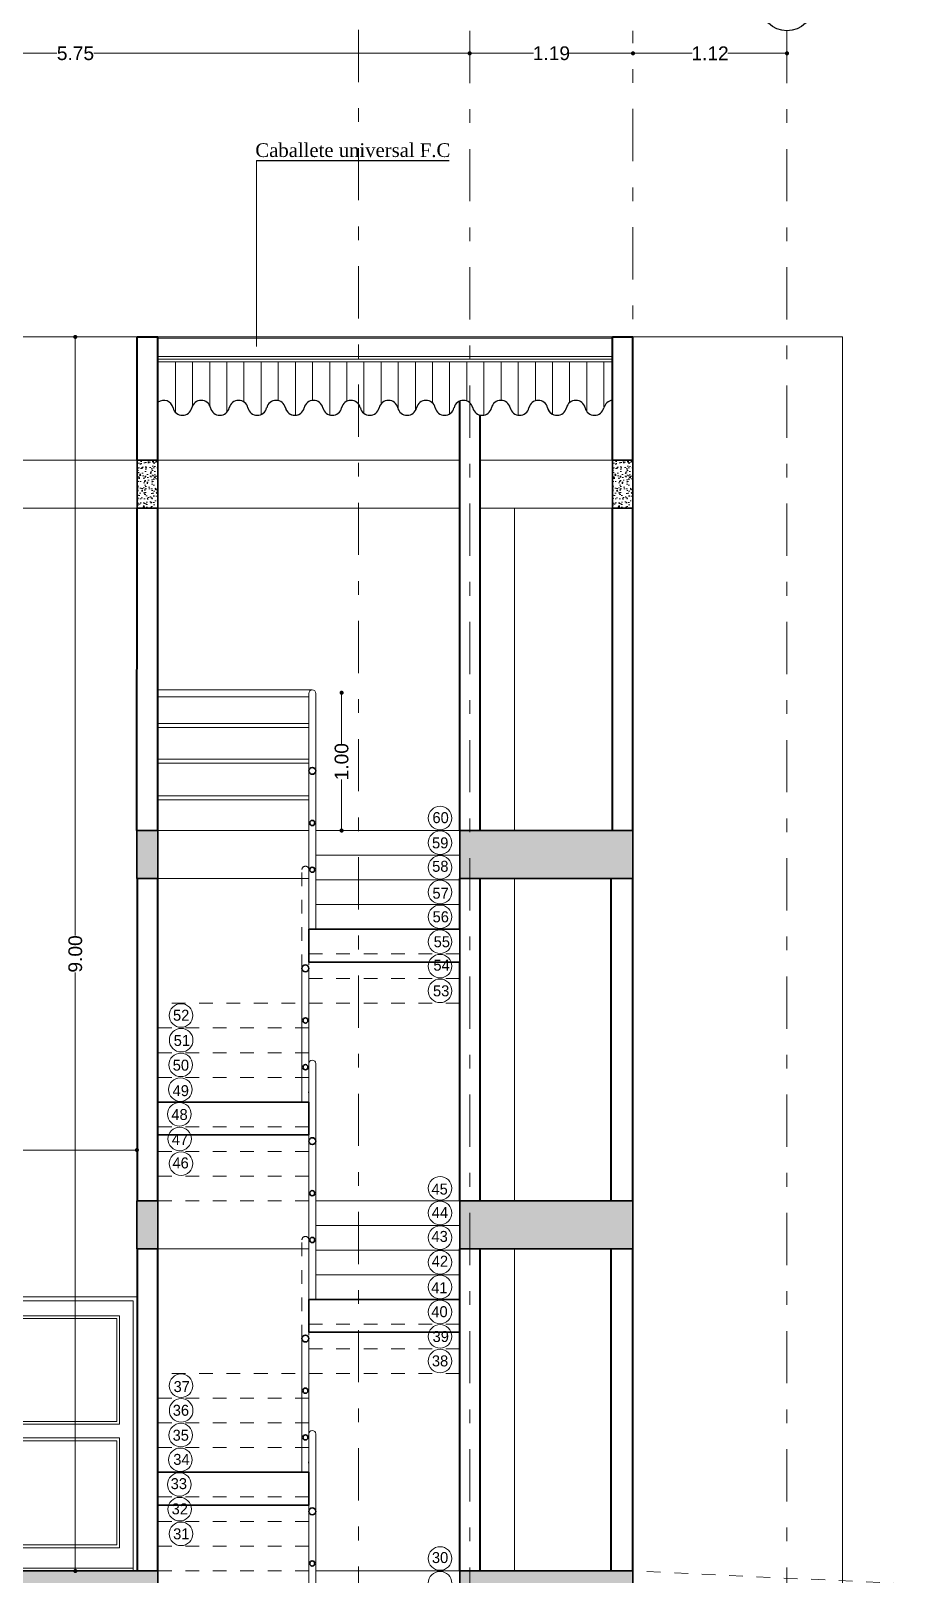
# Model space of a CAD drawing. Header units: inches. Extents: x 2908 to 3459, y -3172 to -55.
# Drawn here: x 3285.95 to 3292.44, y -247.7 to -236.44 of the extents above; entities that cross this region are included whole.
import ezdxf

# ---------------------------------------------------------------- set-up
doc = ezdxf.new("R2010")
doc.units = ezdxf.units.IN
doc.header["$MEASUREMENT"] = 0
doc.linetypes.add('ACAD_ISO03W100', pattern=[30, 12, -18])
doc.linetypes.add('DASHDOT', pattern=[25.4, 12.7, -6.35, 0, -6.35])
for name, color, linetype, lineweight in [('A_TEXT_NOT', 6, 'Continuous', 5), ('Capa2', 1, 'Continuous', 25), ('COLUMNAS', 1, 'Continuous', 35), ('COTA', 1, 'Continuous', 9), ('E-EJES', 1, 'DASHDOT', 5), ('LINEAS DE PROYECCIÒN', 74, 'ACAD_ISO03W100', 18), ('muros 2', 5, 'Continuous', 40), ('muros bajitos', 4, 'Continuous', 15), ('PISO', 33, 'Continuous', 18), ('puertas aptos', 33, 'Continuous', 9), ('teja cortada', 252, 'Continuous', 30)]:
    doc.layers.add(name, color=color, linetype=linetype, lineweight=lineweight)
doc.layers.add('BORDER', color=1, linetype='Continuous')
doc.layers.add('TEXTO', color=4, linetype='Continuous')
doc.styles.add('Arial new', font='arial.ttf')
doc.styles.add('CONSTRUCTORA', font='times.ttf', dxfattribs={"height": 0.3})
doc.dimstyles.new('GUS', dxfattribs={"dimtxt": 0.1, "dimasz": 0.03, "dimexe": 0.05, "dimexo": 0.05, "dimgap": 0.005, "dimtad": 0, "dimzin": 1, "dimdsep": 46, "dimtxsty": 'Arial new', "dimblk": 'DOT', "dimcen": 0.01, "dimse1": 1, "dimse2": 1, "dimclrd": 1, "dimclre": 252, "dimclrt": 1, "dimaunit": 1, "dimadec": 0, "dimazin": 2, "dimtfac": 1, "dimtmove": 0, "dimatfit": 2, "dimldrblk": 'ARCHTICK', "dimfxl": 1, "dimlwd": -1, "dimlwe": -1, "dimarcsym": 1})

# ---------------------------------------------------------------- blocks, each defined once
blk = doc.blocks.new('_Dot')
at = {"color": 0, "linetype": 'ByBlock', "lineweight": -2}
blk.add_line((-0.5, 0), (-1, 0), dxfattribs=at)
at = {"color": 0, "linetype": 'ByBlock', "const_width": 0.5}
blk.add_lwpolyline([(-0.25, 0, 1), (0.25, 0, 1)], format="xyb", close=True, dxfattribs=at)
blk = doc.blocks.new('*D4697')
at = {"layer": 'COTA', "color": 1, "linetype": 'Continuous', "transparency": 16777216}
for p, q in [((3280.151, -242.651), (3280.151, -243.66)), ((3280.151, -244.941), (3280.151, -243.932))]:
    blk.add_line(p, q, dxfattribs=at)
at = {"layer": 'Defpoints', "color": 0, "transparency": 16777216}
for p in [(3280.151, -242.621), (3286.723, -242.621), (3279.604, -244.971)]:
    blk.add_point(p, dxfattribs=at)
at = {"layer": 'COTA', "color": 1, "transparency": 16777216, "xscale": 0.03, "yscale": 0.03, "zscale": 0.03}
for p, rotation in [((3280.151, -242.621), 90), ((3280.151, -244.971), 270)]:
    blk.add_blockref('_Dot', p, dxfattribs=dict(at, rotation=rotation))
at = {"layer": 'COTA', "color": 1, "transparency": 16777216, "insert": (3280.151, -243.796), "char_height": 0.1, "attachment_point": 5, "rotation": 90, "style": 'Arial new'}
blk.add_mtext('2.35', dxfattribs=at)
blk = doc.blocks.new('_ArchTick')
at = {"color": 0, "linetype": 'ByBlock', "const_width": 0.15}
blk.add_lwpolyline([(-0.5, -0.5), (0.5, 0.5)], dxfattribs=at)
blk = doc.blocks.new('puerta acceso')
at = {"layer": 'puertas aptos'}
for p, q in [((2162.129, 1648.362), (2161.129, 1648.362)), ((2161.129, 1648.362), (2161.129, 1646.362)), ((2161.159, 1648.332), (2161.159, 1646.362)), ((2161.159, 1648.332), (2162.099, 1648.332)), ((2162.099, 1648.332), (2162.099, 1646.362)), ((2162.129, 1648.362), (2162.129, 1646.362)), ((2161.254, 1648.224), (2161.254, 1647.432)), ((2161.254, 1648.224), (2161.999, 1648.224)), ((2161.274, 1648.204), (2161.274, 1647.452)), ((2161.274, 1648.204), (2161.979, 1648.204)), ((2161.979, 1648.204), (2161.979, 1647.452)), ((2161.999, 1648.224), (2161.999, 1647.432)), ((2161.254, 1647.432), (2161.999, 1647.432)), ((2161.274, 1647.452), (2161.979, 1647.452)), ((2161.254, 1647.332), (2161.999, 1647.332)), ((2161.254, 1647.332), (2161.254, 1646.532)), ((2161.274, 1647.312), (2161.979, 1647.312)), ((2161.274, 1647.312), (2161.274, 1646.552)), ((2161.979, 1647.312), (2161.979, 1646.552)), ((2161.999, 1647.332), (2161.999, 1646.532)), ((2161.254, 1646.532), (2161.999, 1646.532)), ((2161.274, 1646.552), (2161.979, 1646.552)), ((2161.159, 1646.382), (2162.099, 1646.382))]:
    blk.add_line(p, q, dxfattribs=at)
for radius in [0.035, 0.025, 0.005]:
    blk.add_circle((2161.213, 1647.382), radius, dxfattribs=at)
blk = doc.blocks.new('*D4702')
at = {"layer": 'COTA', "color": 1, "linetype": 'Continuous', "transparency": 16777216}
for p, q in [((3286.27, -238.701), (3286.27, -243.037)), ((3286.27, -247.641), (3286.27, -243.306))]:
    blk.add_line(p, q, dxfattribs=at)
at = {"layer": 'Defpoints', "color": 0, "transparency": 16777216}
for p in [(3286.27, -238.671), (3286.722, -238.671, 0), (3286.723, -247.671)]:
    blk.add_point(p, dxfattribs=at)
at = {"layer": 'COTA', "color": 1, "transparency": 16777216, "xscale": 0.03, "yscale": 0.03, "zscale": 0.03}
for p, rotation in [((3286.27, -238.671), 90), ((3286.27, -247.671), 270)]:
    blk.add_blockref('_Dot', p, dxfattribs=dict(at, rotation=rotation))
at = {"layer": 'COTA', "color": 1, "transparency": 16777216, "insert": (3286.27, -243.171), "char_height": 0.1, "attachment_point": 5, "rotation": 90, "style": 'Arial new'}
blk.add_mtext('9.00', dxfattribs=at)
blk = doc.blocks.new('*D4703')
at = {"layer": 'COTA', "color": 1, "linetype": 'Continuous', "transparency": 16777216}
for p, q in [((3280.151, -239.951), (3280.151, -240.96)), ((3280.151, -242.241), (3280.151, -241.232))]:
    blk.add_line(p, q, dxfattribs=at)
at = {"layer": 'Defpoints', "color": 0, "transparency": 16777216}
for p in [(3280.151, -239.921), (3286.723, -239.921), (3279.604, -242.271)]:
    blk.add_point(p, dxfattribs=at)
at = {"layer": 'COTA', "color": 1, "transparency": 16777216, "xscale": 0.03, "yscale": 0.03, "zscale": 0.03}
for p, rotation in [((3280.151, -239.921), 90), ((3280.151, -242.271), 270)]:
    blk.add_blockref('_Dot', p, dxfattribs=dict(at, rotation=rotation))
at = {"layer": 'COTA', "color": 1, "transparency": 16777216, "insert": (3280.151, -241.096), "char_height": 0.1, "attachment_point": 5, "rotation": 90, "style": 'Arial new'}
blk.add_mtext('2.35', dxfattribs=at)
blk = doc.blocks.new('*D4746')
at = {"layer": 'COTA', "color": 1, "linetype": 'Continuous', "transparency": 16777216}
for p, q in [((3283.752, -244.601), (3285.086, -244.601)), ((3286.689, -244.601), (3285.356, -244.601))]:
    blk.add_line(p, q, dxfattribs=at)
at = {"layer": 'Defpoints', "color": 0, "transparency": 16777216}
for p in [(3286.719, -244.601), (3283.722, -244.971, 0), (3286.719, -244.971)]:
    blk.add_point(p, dxfattribs=at)
at = {"layer": 'COTA', "color": 1, "transparency": 16777216, "xscale": 0.03, "yscale": 0.03, "zscale": 0.03, "rotation": 180}
blk.add_blockref('_Dot', (3283.722, -244.601), dxfattribs=at)
at = {"layer": 'COTA', "color": 1, "transparency": 16777216, "xscale": 0.03, "yscale": 0.03, "zscale": 0.03}
blk.add_blockref('_Dot', (3286.719, -244.601), dxfattribs=at)
at = {"layer": 'COTA', "color": 1, "transparency": 16777216, "insert": (3285.221, -244.601), "char_height": 0.1, "attachment_point": 5, "style": 'Arial new'}
blk.add_mtext('3.00', dxfattribs=at)
blk = doc.blocks.new('*D4756')
at = {"layer": 'COTA', "color": 1, "linetype": 'Continuous', "transparency": 16777216}
for p, q in [((3288.212, -241.296), (3288.212, -241.639)), ((3288.212, -242.241), (3288.212, -241.899))]:
    blk.add_line(p, q, dxfattribs=at)
at = {"layer": 'Defpoints', "color": 0, "transparency": 16777216}
for p in [(3287.998, -241.266), (3288.212, -241.266), (3288.023, -242.271)]:
    blk.add_point(p, dxfattribs=at)
at = {"layer": 'COTA', "color": 1, "transparency": 16777216, "xscale": 0.03, "yscale": 0.03, "zscale": 0.03}
for p, rotation in [((3288.212, -241.266), 90), ((3288.212, -242.271), 270)]:
    blk.add_blockref('_Dot', p, dxfattribs=dict(at, rotation=rotation))
at = {"layer": 'COTA', "color": 1, "transparency": 16777216, "insert": (3288.212, -241.769), "char_height": 0.1, "attachment_point": 5, "rotation": 90, "style": 'Arial new'}
blk.add_mtext('1.00', dxfattribs=at)
blk = doc.blocks.new('*D4866')
at = {"layer": 'COTA', "color": 1, "linetype": 'Continuous', "transparency": 16777216}
for p, q in [((3290.367, -236.603), (3290.769, -236.603)), ((3291.43, -236.603), (3291.028, -236.603))]:
    blk.add_line(p, q, dxfattribs=at)
at = {"layer": 'Defpoints', "color": 0, "transparency": 16777216}
for p in [(3290.337, -236.439, -7.182), (3291.46, -236.439, -7.182), (3290.337, -236.603)]:
    blk.add_point(p, dxfattribs=at)
at = {"layer": 'COTA', "color": 1, "transparency": 16777216, "xscale": 0.03, "yscale": 0.03, "zscale": 0.03, "rotation": 180}
blk.add_blockref('_Dot', (3290.337, -236.603), dxfattribs=at)
at = {"layer": 'COTA', "color": 1, "transparency": 16777216, "xscale": 0.03, "yscale": 0.03, "zscale": 0.03}
blk.add_blockref('_Dot', (3291.46, -236.603), dxfattribs=at)
at = {"layer": 'COTA', "color": 1, "transparency": 16777216, "insert": (3290.899, -236.603), "char_height": 0.1, "attachment_point": 5, "style": 'Arial new'}
blk.add_mtext('1.12', dxfattribs=at)
blk = doc.blocks.new('*D4867')
at = {"layer": 'COTA', "color": 1, "linetype": 'Continuous', "transparency": 16777216}
for p, q in [((3289.176, -236.603), (3289.612, -236.603)), ((3290.307, -236.603), (3289.872, -236.603))]:
    blk.add_line(p, q, dxfattribs=at)
at = {"layer": 'Defpoints', "color": 0, "transparency": 16777216}
for p in [(3289.146, -236.439, -7.182), (3290.337, -236.439, -7.182), (3289.146, -236.603)]:
    blk.add_point(p, dxfattribs=at)
at = {"layer": 'COTA', "color": 1, "transparency": 16777216, "xscale": 0.03, "yscale": 0.03, "zscale": 0.03, "rotation": 180}
blk.add_blockref('_Dot', (3289.146, -236.603), dxfattribs=at)
at = {"layer": 'COTA', "color": 1, "transparency": 16777216, "xscale": 0.03, "yscale": 0.03, "zscale": 0.03}
blk.add_blockref('_Dot', (3290.337, -236.603), dxfattribs=at)
at = {"layer": 'COTA', "color": 1, "transparency": 16777216, "insert": (3289.742, -236.603), "char_height": 0.1, "attachment_point": 5, "style": 'Arial new'}
blk.add_mtext('1.19', dxfattribs=at)
blk = doc.blocks.new('*D4868')
at = {"layer": 'COTA', "color": 1, "linetype": 'Continuous', "transparency": 16777216}
for p, q in [((3283.426, -236.603), (3286.136, -236.603)), ((3289.116, -236.603), (3286.406, -236.603))]:
    blk.add_line(p, q, dxfattribs=at)
at = {"layer": 'Defpoints', "color": 0, "transparency": 16777216}
for p in [(3283.396, -236.439, -7.182), (3289.146, -236.439, -7.182), (3283.396, -236.603)]:
    blk.add_point(p, dxfattribs=at)
at = {"layer": 'COTA', "color": 1, "transparency": 16777216, "xscale": 0.03, "yscale": 0.03, "zscale": 0.03, "rotation": 180}
blk.add_blockref('_Dot', (3283.396, -236.603), dxfattribs=at)
at = {"layer": 'COTA', "color": 1, "transparency": 16777216, "xscale": 0.03, "yscale": 0.03, "zscale": 0.03}
blk.add_blockref('_Dot', (3289.146, -236.603), dxfattribs=at)
at = {"layer": 'COTA', "color": 1, "transparency": 16777216, "insert": (3286.271, -236.603), "char_height": 0.1, "attachment_point": 5, "style": 'Arial new'}
blk.add_mtext('5.75', dxfattribs=at)

msp = doc.modelspace()

# ---------------------------------------------------------------- hatches: boundary and pattern name
at = {"layer": 'COTA', "lineweight": 9}
h = msp.add_hatch(dxfattribs=at)
h.set_pattern_fill('AR-CONC', color=256, scale=0.01, style=0)
h.set_pattern_definition([(50, (7.268665, -4e-05), (0.0717260183, -0.0062752135), [0.0075, -0.0825]), (355, (7.268665, -4e-05), (-0.0138751334, 0.0752192134), [0.006, -0.066]), (100.4514, (7.27464, -0.00056), (0.0578509382, 0.0689439542), [0.006374019, -0.0701142112]), (46.1842, (7.268665, 0.01996), (0.1067241049, -0.0165519014), [0.01125, -0.12375]), (96.6356, (7.27756, 0.01858), (0.0934662706, 0.097411787), [0.0095610288, -0.1051713]), (351.1842, (7.26866, 0.01996), (0.0934661945, 0.09741186), [0.009, -0.099]), (21, (7.278665, 0.01496), (0.0596907052, -0.0402618891), [0.0075, -0.0825]), (326, (7.278665, 0.01496), (0.0243315332, 0.0725150045), [0.006, -0.066]), (71.4514, (7.28364, 0.011606), (0.0840222629, 0.0322530497), [0.006374019, -0.0701142112]), (37.5, (7.268665, -4e-05), (0.00121598553, 0.03328938538), [0, -0.0652, 0, -0.067, 0, -0.06625]), (7.5, (7.268665, -4e-05), (0.02630695374, 0.0394411712), [0, -0.0382, 0, -0.0637, 0, -0.02525]), (327.5, (7.246365, -4e-05), (0.05338224362, -0.00225548717), [0, -0.025, 0, -0.078, 0, -0.1035]), (317.5, (7.236365, -4e-05), (0.05831861693, 0.0100104982), [0, -0.0325, 0, -0.0518, 0, -0.0735])])
h.paths.add_polyline_path([(3286.873, -239.571), (3286.722, -239.571), (3286.722, -239.921), (3286.873, -239.921)])
h = msp.add_hatch(dxfattribs=at)
h.set_pattern_fill('AR-CONC', color=256, scale=0.01, style=0)
h.set_pattern_definition([(50, (10.73343, -2e-11), (0.0717260183, -0.0062752135), [0.0075, -0.0825]), (355, (10.73343, -2e-11), (-0.0138751334, 0.0752192134), [0.006, -0.066]), (100.4514, (10.739405, -0.00052), (0.0578509382, 0.0689439542), [0.006374019, -0.0701142112]), (46.1842, (10.73343, 0.02), (0.1067241049, -0.0165519014), [0.01125, -0.12375]), (96.6356, (10.74232, 0.01862), (0.0934662706, 0.097411787), [0.0095610288, -0.1051713]), (351.1842, (10.73343, 0.02), (0.0934661945, 0.09741186), [0.009, -0.099]), (21, (10.74343, 0.015), (0.0596907052, -0.0402618891), [0.0075, -0.0825]), (326, (10.74343, 0.015), (0.0243315332, 0.0725150045), [0.006, -0.066]), (71.4514, (10.7484, 0.011645), (0.0840222629, 0.0322530497), [0.006374019, -0.0701142112]), (37.5, (10.733428, -2e-11), (0.00121598553, 0.03328938538), [0, -0.0652, 0, -0.067, 0, -0.06625]), (7.5, (10.733428, -2e-11), (0.02630695374, 0.0394411712), [0, -0.0382, 0, -0.0637, 0, -0.02525]), (327.5, (10.711128, -2e-11), (0.05338224362, -0.00225548717), [0, -0.025, 0, -0.078, 0, -0.1035]), (317.5, (10.70113, -2e-11), (0.05831861693, 0.0100104982), [0, -0.0325, 0, -0.0518, 0, -0.0735])])
h.paths.add_polyline_path([(3290.337, -239.571), (3290.187, -239.571), (3290.187, -239.921), (3290.337, -239.921)])
h = msp.add_hatch(dxfattribs=at)
h.set_pattern_fill('AR-CONC', color=256, scale=0.01, style=0)
h.set_pattern_definition([(50, (0, 0), (0.0717260183, -0.0062752135), [0.0075, -0.0825]), (355, (0, 0), (-0.0138751334, 0.0752192134), [0.006, -0.066]), (100.4514, (0.00598, -0.00052), (0.0578509382, 0.0689439542), [0.006374019, -0.0701142112]), (46.1842, (0, 0.02), (0.1067241049, -0.0165519014), [0.01125, -0.12375]), (96.6356, (0.00889, 0.01862), (0.0934662706, 0.097411787), [0.0095610288, -0.1051713]), (351.1842, (0, 0.02), (0.0934661945, 0.09741186), [0.009, -0.099]), (21, (0.01, 0.015), (0.0596907052, -0.0402618891), [0.0075, -0.0825]), (326, (0.01, 0.015), (0.0243315332, 0.0725150045), [0.006, -0.066]), (71.4514, (0.014974, 0.011645), (0.0840222629, 0.0322530497), [0.006374019, -0.0701142112]), (37.5, (0, 0), (0.00121598553, 0.03328938538), [0, -0.0652, 0, -0.067, 0, -0.06625]), (7.5, (0, 0), (0.02630695374, 0.0394411712), [0, -0.0382, 0, -0.0637, 0, -0.02525]), (327.5, (-0.0223, 0), (0.05338224362, -0.00225548717), [0, -0.025, 0, -0.078, 0, -0.1035]), (317.5, (-0.0323, 0), (0.05831861693, 0.01001049823), [0, -0.0325, 0, -0.0518, 0, -0.0735])])
h.paths.add_polyline_path([(3283.722, -242.271), (3279.454, -242.271), (3279.454, -242.621), (3283.722, -242.621)])
h.paths.add_polyline_path([(3286.873, -242.271), (3286.719, -242.271), (3286.719, -242.621), (3286.873, -242.621)])
h.paths.add_polyline_path([(3290.337, -242.271), (3289.073, -242.271), (3289.073, -242.621), (3290.337, -242.621)])
h = msp.add_hatch(dxfattribs=at)
h.set_pattern_fill('AR-CONC', color=256, scale=0.01, style=0)
h.set_pattern_definition([(50, (0, -2.70001), (0.0717260183, -0.0062752135), [0.0075, -0.0825]), (355, (0, -2.70001), (-0.0138751334, 0.0752192134), [0.006, -0.066]), (100.4514, (0.00598, -2.700534), (0.0578509382, 0.0689439542), [0.006374019, -0.0701142112]), (46.1842, (0, -2.68001), (0.1067241049, -0.0165519014), [0.01125, -0.12375]), (96.6356, (0.00889, -2.68139), (0.0934662706, 0.097411787), [0.0095610288, -0.1051713]), (351.1842, (0, -2.68001), (0.0934661945, 0.09741186), [0.009, -0.099]), (21, (0.01, -2.68501), (0.0596907052, -0.0402618891), [0.0075, -0.0825]), (326, (0.01, -2.68501), (0.0243315332, 0.0725150045), [0.006, -0.066]), (71.4514, (0.014974, -2.688367), (0.0840222629, 0.0322530497), [0.006374019, -0.0701142112]), (37.5, (0, -2.700011), (0.00121598553, 0.03328938538), [0, -0.0652, 0, -0.067, 0, -0.06625]), (7.5, (0, -2.70001), (0.02630695374, 0.0394411712), [0, -0.0382, 0, -0.0637, 0, -0.02525]), (327.5, (-0.0223, -2.700011), (0.05338224362, -0.00225548717), [0, -0.025, 0, -0.078, 0, -0.1035]), (317.5, (-0.0323, -2.70001), (0.05831861693, 0.01001049823), [0, -0.0325, 0, -0.0518, 0, -0.0735])])
h.paths.add_polyline_path([(3283.722, -244.971), (3279.454, -244.971), (3279.454, -245.321), (3283.722, -245.321)])
h.paths.add_polyline_path([(3286.873, -244.971), (3286.719, -244.971), (3286.719, -245.321), (3286.873, -245.321)])
h.paths.add_polyline_path([(3290.337, -244.971), (3289.073, -244.971), (3289.073, -245.321), (3290.337, -245.321)])
h = msp.add_hatch(dxfattribs=at)
h.set_pattern_fill('AR-CONC', color=256, scale=0.01, style=0)
h.set_pattern_definition([(50, (0, 2.699994), (0.0717260183, -0.0062752135), [0.0075, -0.0825]), (355, (0, 2.699994), (-0.0138751334, 0.0752192134), [0.006, -0.066]), (100.4514, (0.00598, 2.69947), (0.0578509382, 0.0689439542), [0.006374019, -0.0701142112]), (46.1842, (0, 2.71999), (0.1067241049, -0.0165519014), [0.01125, -0.12375]), (96.6356, (0.00889, 2.71861), (0.0934662706, 0.097411787), [0.0095610288, -0.1051713]), (351.1842, (0, 2.71999), (0.0934661945, 0.09741186), [0.009, -0.099]), (21, (0.01, 2.714994), (0.0596907052, -0.0402618891), [0.0075, -0.0825]), (326, (0.01, 2.714994), (0.0243315332, 0.0725150045), [0.006, -0.066]), (71.4514, (0.014974, 2.71164), (0.0840222629, 0.0322530497), [0.006374019, -0.0701142112]), (37.5, (0, 2.699994), (0.00121598553, 0.03328938538), [0, -0.0652, 0, -0.067, 0, -0.06625]), (7.5, (0, 2.699994), (0.02630695374, 0.0394411712), [0, -0.0382, 0, -0.0637, 0, -0.02525]), (327.5, (-0.0223, 2.699994), (0.05338224362, -0.00225548717), [0, -0.025, 0, -0.078, 0, -0.1035]), (317.5, (-0.0323, 2.699994), (0.05831861693, 0.01001049823), [0, -0.0325, 0, -0.0518, 0, -0.0735])])
edge = h.paths.add_edge_path()
edge.add_line((3286.873, -247.671), (3282.726, -247.671))
edge.add_spline(control_points=[(3282.726, -247.671), (3282.727, -247.672), (3282.729, -247.673), (3282.731, -247.674)], knot_values=[0, 0, 0, 0, 0.025333, 0.025333, 0.025333, 0.025333], degree=3, periodic=0)
edge.add_line((3282.731, -247.674), (3282.438, -247.674))
edge.add_spline(control_points=[(3282.559, -247.638), (3282.556, -247.638), (3282.53, -247.638), (3282.495, -247.638), (3282.443, -247.671)], knot_values=[1.886546, 1.886546, 1.886546, 1.886546, 2, 2.974667, 2.974667, 2.974667, 2.974667], degree=3, periodic=0)
edge.add_line((3282.443, -247.671), (3282.068, -247.671))
edge.add_spline(control_points=[(3282.068, -247.671), (3282.069, -247.672), (3282.071, -247.673), (3282.073, -247.674)], knot_values=[0, 0, 0, 0, 0.025333, 0.025333, 0.025333, 0.025333], degree=3, periodic=0)
edge.add_line((3282.073, -247.674), (3281.78, -247.674))
edge.add_spline(control_points=[(3281.901, -247.638), (3281.898, -247.638), (3281.872, -247.638), (3281.837, -247.638), (3281.785, -247.671)], knot_values=[1.886546, 1.886546, 1.886546, 1.886546, 2, 2.974667, 2.974667, 2.974667, 2.974667], degree=3, periodic=0)
edge.add_line((3281.785, -247.671), (3280.281, -247.671))
edge.add_line((3280.281, -247.671), (3279.691, -247.671))
edge.add_line((3279.691, -247.671), (3279.454, -247.671))
edge.add_line((3279.454, -247.671), (3279.454, -248.021))
edge.add_line((3279.454, -248.021), (3286.873, -248.021))
edge.add_line((3286.873, -248.021), (3286.873, -247.671))
h.paths.add_polyline_path([(3290.337, -247.671), (3289.073, -247.671), (3289.073, -248.021), (3290.337, -248.021)])

# ---------------------------------------------------------------- linework, layer by layer
at = {"layer": 'A_TEXT_NOT'}
for centre in [(3288.93, -242.18, -7.182), (3288.93, -242.36, -7.182), (3288.93, -242.54, -7.182), (3288.93, -242.72, -7.182), (3288.93, -242.9, -7.182), (3288.93, -243.082, -7.182), (3288.93, -243.26), (3288.93, -243.44), (3287.041, -243.62), (3287.042, -243.8), (3287.039, -243.98), (3287.036, -244.16), (3287.029, -244.34), (3287.031, -244.52), (3287.041, -244.7), (3288.93, -244.88, -7.182), (3288.93, -245.06, -7.182), (3288.93, -245.24, -7.182), (3288.93, -245.42, -7.182), (3288.93, -245.6, -7.182), (3288.93, -245.782, -7.182), (3288.93, -245.96), (3288.93, -246.14), (3287.041, -246.32), (3287.042, -246.5), (3287.039, -246.68), (3287.036, -246.86), (3287.029, -247.04), (3287.031, -247.22), (3287.041, -247.4), (3288.93, -247.58, -7.182), (3288.93, -247.76, -7.182)]:
    msp.add_circle(centre, 0.0859, dxfattribs=at)
at = {"layer": 'BORDER'}
msp.add_line((3287.592, -237.384), (3288.996, -237.384), dxfattribs=at)
at = {"layer": 'Capa2'}
for p, q in [((3287.973, -244.185), (3287.973, -244.176)), ((3287.973, -246.885), (3287.973, -246.876))]:
    msp.add_line(p, q, dxfattribs=at)
msp.add_circle((3291.46, -236.248), 0.191, dxfattribs=at)
at = {"layer": 'COLUMNAS'}
for p, q in [((3286.722, -239.571, -7.182), (3286.873, -239.571, -7.182)), ((3286.722, -239.921, -7.182), (3286.722, -239.571, -7.182)), ((3286.722, -239.571, -7.182), (3286.873, -239.571, -7.182)), ((3286.873, -239.921, -7.182), (3286.873, -239.571, -7.182)), ((3290.187, -239.571), (3290.337, -239.571)), ((3290.187, -239.921), (3290.187, -239.571)), ((3290.187, -239.571), (3290.337, -239.571)), ((3290.337, -239.921), (3290.337, -239.571)), ((3286.722, -239.921, -7.182), (3286.873, -239.921, -7.182)), ((3290.187, -239.921), (3290.337, -239.921)), ((3286.873, -242.271), (3286.719, -242.271)), ((3286.719, -242.621), (3286.719, -242.271)), ((3286.873, -242.621), (3286.873, -242.271)), ((3290.337, -242.271), (3289.073, -242.271)), ((3289.073, -242.621, -14.364), (3289.073, -242.271, -14.364)), ((3289.073, -242.621, -7.182), (3289.073, -242.271, -7.182)), ((3289.073, -242.621, -7.182), (3289.073, -242.271, -7.182)), ((3290.337, -242.621), (3290.337, -242.271)), ((3286.873, -242.621), (3286.719, -242.621)), ((3290.337, -242.621), (3289.073, -242.621)), ((3289.073, -242.991), (3287.973, -242.991)), ((3287.973, -243.23, -7.182), (3287.973, -242.991, -7.182)), ((3289.073, -243.23, -7.182), (3289.073, -242.991, -7.182)), ((3289.073, -243.23), (3287.973, -243.23)), ((3287.973, -244.251), (3286.873, -244.251)), ((3286.873, -244.49, -7.182), (3286.873, -244.251, -7.182)), ((3287.973, -244.49, -7.182), (3287.973, -244.251, -7.182)), ((3287.973, -244.49), (3286.873, -244.49)), ((3286.719, -245.321), (3286.719, -244.971)), ((3286.873, -244.971), (3286.723, -244.971)), ((3286.873, -245.321), (3286.873, -244.971)), ((3290.337, -244.971), (3289.073, -244.971)), ((3289.073, -245.321, -7.182), (3289.073, -244.971, -7.182)), ((3289.073, -245.321, -7.182), (3289.073, -244.971, -7.182)), ((3290.337, -245.321), (3290.337, -244.971)), ((3286.873, -245.321), (3286.719, -245.321)), ((3290.337, -245.321), (3289.073, -245.321)), ((3289.073, -245.691), (3287.973, -245.691)), ((3287.973, -245.93, -7.182), (3287.973, -245.691, -7.182)), ((3289.073, -245.93, -7.182), (3289.073, -245.691, -7.182)), ((3289.073, -245.93), (3287.973, -245.93)), ((3287.973, -246.951), (3286.873, -246.951)), ((3286.873, -247.19, -7.182), (3286.873, -246.951, -7.182)), ((3287.973, -247.19, -7.182), (3287.973, -246.951, -7.182)), ((3287.973, -247.19), (3286.873, -247.19)), ((3286.873, -247.671), (3279.454, -247.671)), ((3286.873, -248.021), (3286.873, -247.671)), ((3290.337, -247.671), (3289.073, -247.671)), ((3289.073, -248.021, -7.182), (3289.073, -247.671, -7.182)), ((3290.337, -248.021), (3290.337, -247.671))]:
    msp.add_line(p, q, dxfattribs=at)
for centre, radius in [((3287.998, -241.836), 0.025), ((3287.998, -242.216), 0.0187), ((3287.998, -242.557), 0.0187), ((3287.948, -243.276), 0.025), ((3287.948, -243.656), 0.0187), ((3287.948, -243.997), 0.0187), ((3287.998, -244.536), 0.025), ((3287.998, -244.536), 0.025), ((3287.998, -244.536), 0.025), ((3287.998, -244.916), 0.0187), ((3287.998, -244.916), 0.0187), ((3287.998, -244.916), 0.0187), ((3287.998, -245.257), 0.0187), ((3287.948, -245.976), 0.025), ((3287.948, -246.356), 0.0187), ((3287.948, -246.697), 0.0187), ((3287.998, -247.236), 0.025), ((3287.998, -247.236), 0.025), ((3287.998, -247.616), 0.0187), ((3287.998, -247.616), 0.0187)]:
    msp.add_circle(centre, radius, dxfattribs=at)
at = {"layer": 'COTA'}
for p, q in [((3287.592, -237.384), (3287.592, -238.741)), ((3287.998, -241.246), (3286.873, -241.246)), ((3287.973, -241.296), (3286.873, -241.296)), ((3287.973, -242.991), (3287.973, -241.271)), ((3288.023, -242.991), (3288.023, -241.271)), ((3287.973, -241.49), (3286.873, -241.49)), ((3287.973, -241.52), (3286.873, -241.52)), ((3287.973, -241.75), (3286.873, -241.75)), ((3287.973, -241.78), (3286.873, -241.78)), ((3287.973, -242.017), (3286.873, -242.017)), ((3287.973, -242.047), (3286.873, -242.047)), ((3289.073, -242.991), (3287.973, -242.991)), ((3287.923, -244.251), (3287.923, -243.276)), ((3287.973, -244.251), (3287.973, -243.276)), ((3287.973, -245.691), (3287.973, -243.971)), ((3287.973, -245.691), (3287.973, -243.971)), ((3287.973, -245.691), (3287.973, -243.971)), ((3288.023, -245.691), (3288.023, -243.971)), ((3288.023, -245.691), (3288.023, -243.971)), ((3288.023, -245.691), (3288.023, -243.971)), ((3287.973, -244.251), (3286.873, -244.251)), ((3287.973, -244.251), (3286.873, -244.251)), ((3289.073, -245.691), (3287.973, -245.691)), ((3287.923, -246.951), (3287.923, -245.976)), ((3287.973, -246.951), (3287.973, -245.976)), ((3287.973, -248.391), (3287.973, -246.671)), ((3287.973, -248.391), (3287.973, -246.671)), ((3288.023, -248.391), (3288.023, -246.671)), ((3288.023, -248.391), (3288.023, -246.671)), ((3287.973, -246.951), (3286.873, -246.951)), ((3287.973, -246.951), (3286.873, -246.951))]:
    msp.add_line(p, q, dxfattribs=at)
for centre in [(3287.998, -241.271), (3287.998, -243.971), (3287.998, -243.971), (3287.998, -243.971), (3287.998, -246.671), (3287.998, -246.671)]:
    msp.add_arc(centre, 0.025, 0, 180, dxfattribs=at)
at = {"layer": 'E-EJES', "ltscale": 0.03}
for p, q in [((3288.336, -235.57), (3288.336, -254.748)), ((3289.146, -236.439), (3289.146, -252.276)), ((3290.337, -252.044), (3290.337, -236.439)), ((3291.46, -236.439), (3291.46, -251.825))]:
    msp.add_line(p, q, dxfattribs=at)
at = {"layer": 'LINEAS DE PROYECCIÒN', "ltscale": 0.003}
for p, q in [((3287.923, -243.276), (3287.923, -242.556)), ((3289.073, -243.171), (3287.973, -243.171)), ((3287.973, -244.251), (3287.973, -243.23)), ((3289.073, -243.351), (3287.973, -243.351)), ((3289.073, -243.531), (3286.873, -243.531)), ((3287.973, -243.711), (3286.873, -243.711)), ((3287.973, -243.891), (3286.873, -243.891)), ((3287.973, -243.891), (3286.873, -243.891)), ((3287.973, -244.071), (3286.873, -244.071)), ((3287.973, -244.431), (3286.873, -244.431)), ((3287.973, -244.611), (3286.873, -244.611)), ((3287.973, -244.791), (3286.873, -244.791)), ((3287.973, -244.971), (3286.873, -244.971)), ((3287.923, -245.976), (3287.923, -245.256)), ((3289.073, -245.871), (3287.973, -245.871)), ((3287.973, -246.951), (3287.973, -245.93)), ((3289.073, -246.051), (3287.973, -246.051)), ((3289.073, -246.231), (3286.873, -246.231)), ((3287.973, -246.411), (3286.873, -246.411)), ((3287.973, -246.591), (3286.873, -246.591)), ((3287.973, -246.591), (3286.873, -246.591)), ((3287.973, -246.771), (3286.873, -246.771)), ((3287.973, -247.131), (3286.873, -247.131)), ((3287.973, -247.311), (3286.873, -247.311)), ((3287.973, -247.491), (3286.873, -247.491)), ((3287.973, -247.671), (3286.873, -247.671)), ((3303.125, -248.269), (3290.337, -247.671))]:
    msp.add_line(p, q, dxfattribs=at)
for centre in [(3287.948, -242.556), (3287.948, -245.256)]:
    msp.add_arc(centre, 0.025, 0, 180, dxfattribs=at)
at = {"layer": 'muros 2'}
for p, q in [((3286.722, -238.671), (3286.873, -238.671)), ((3286.722, -239.571, -7.182), (3286.722, -238.671, -7.182)), ((3286.722, -238.671), (3286.873, -238.671)), ((3286.873, -239.571, -7.182), (3286.873, -238.671, -7.182)), ((3290.187, -239.571), (3290.187, -238.671)), ((3290.187, -238.671, 7.182), (3290.337, -238.671, 7.182)), ((3290.337, -239.571), (3290.337, -238.671)), ((3289.073, -242.271, -7.182), (3289.073, -239.14, -7.182)), ((3289.223, -242.271, -7.182), (3289.223, -239.242, -7.182)), ((3286.719, -242.271), (3286.722, -239.921, -7.182)), ((3286.873, -242.271), (3286.873, -239.921, -7.182)), ((3290.187, -242.271), (3290.187, -239.921)), ((3290.337, -242.271), (3290.337, -239.921)), ((3286.723, -244.971), (3286.723, -242.621)), ((3286.873, -244.971), (3286.873, -242.621)), ((3289.073, -242.991), (3289.073, -242.621, -7.182)), ((3289.223, -244.971, -7.182), (3289.223, -242.621, -7.182)), ((3290.177, -244.971), (3290.177, -242.621)), ((3290.337, -244.971), (3290.337, -242.621)), ((3289.073, -244.971, -7.182), (3289.073, -243.23)), ((3286.723, -247.671), (3286.723, -245.321)), ((3286.873, -247.671), (3286.873, -245.321)), ((3289.073, -247.671, -7.182), (3289.073, -245.321, -7.182)), ((3289.223, -247.671, -7.182), (3289.223, -245.321, -7.182)), ((3290.177, -247.671), (3290.177, -245.321)), ((3290.337, -247.671), (3290.337, -245.321)), ((3286.723, -247.671), (3286.723, -247.341)), ((3289.223, -247.671, -7.182), (3289.223, -247.341, -7.182))]:
    msp.add_line(p, q, dxfattribs=at)
at = {"layer": 'muros bajitos'}
for p, q in [((3286.722, -238.671), (3283.722, -238.671, 7.667)), ((3286.873, -238.671, -7.182), (3290.187, -238.671, 7.182)), ((3290.337, -238.671, 7.182), (3291.864, -238.671, 7.182)), ((3291.864, -251.806), (3291.864, -238.671)), ((3280.893, -239.571, -7.182), (3286.723, -239.571, -7.182)), ((3286.873, -239.571, -7.182), (3289.073, -239.571, -7.182)), ((3289.223, -239.571, -7.182), (3290.187, -239.571, -7.182)), ((3280.893, -239.921, -7.182), (3286.723, -239.921, -7.182)), ((3286.873, -239.921, -7.182), (3289.073, -239.921, -7.182)), ((3289.223, -239.921, -7.182), (3290.187, -239.921, -7.182)), ((3289.473, -239.921, 7.182), (3289.473, -242.271, 7.182)), ((3289.473, -242.621), (3289.473, -244.971)), ((3289.473, -245.321), (3289.473, -247.671))]:
    msp.add_line(p, q, dxfattribs=at)
at = {"layer": 'PISO', "linetype": 'Continuous'}
for p, q in [((3290.187, -238.68), (3286.873, -238.68)), ((3290.187, -238.814), (3286.873, -238.814)), ((3290.187, -238.833), (3286.873, -238.833)), ((3290.187, -238.852), (3286.873, -238.852)), ((3286.875, -239.146), (3286.875, -238.852)), ((3287, -239.221), (3287, -238.852)), ((3287.125, -239.173), (3287.125, -238.852)), ((3287.25, -239.172), (3287.25, -238.852)), ((3287.375, -239.222), (3287.375, -238.852)), ((3287.5, -239.146), (3287.5, -238.852)), ((3287.625, -239.238), (3287.625, -238.852)), ((3287.75, -239.136), (3287.75, -238.852)), ((3287.875, -239.243), (3287.875, -238.852)), ((3288, -239.134), (3288, -238.852)), ((3288.125, -239.241), (3288.125, -238.852)), ((3288.25, -239.141), (3288.25, -238.852)), ((3288.375, -239.229), (3288.375, -238.852)), ((3288.5, -239.159), (3288.5, -238.852)), ((3288.625, -239.199), (3288.625, -238.852)), ((3288.75, -239.21), (3288.75, -238.852)), ((3288.875, -239.153), (3288.875, -238.852)), ((3289, -239.233), (3289, -238.852)), ((3289.125, -239.139), (3289.125, -238.852)), ((3289.25, -239.242), (3289.25, -238.852)), ((3289.375, -239.134), (3289.375, -238.852)), ((3289.5, -239.243), (3289.5, -238.852)), ((3289.625, -239.137), (3289.625, -238.852)), ((3289.75, -239.235), (3289.75, -238.852)), ((3289.875, -239.15), (3289.875, -238.852)), ((3290, -239.215), (3290, -238.852)), ((3290.125, -239.187), (3290.125, -238.852)), ((3286.91, -239.134, -7.182), (3286.91, -239.134, -7.182)), ((3288.391, -239.238, -7.182), (3288.391, -239.238, -7.182))]:
    msp.add_line(p, q, dxfattribs=at)
at = {"layer": 'PISO'}
for p, q in [((3287.973, -242.271), (3286.873, -242.271)), ((3287.973, -242.991), (3287.973, -242.271)), ((3289.073, -242.271), (3288.023, -242.271)), ((3289.073, -242.451), (3288.023, -242.451)), ((3286.873, -242.621), (3287.973, -242.621)), ((3289.073, -242.631), (3288.023, -242.631)), ((3289.073, -242.811), (3288.023, -242.811)), ((3287.973, -244.49, -7.182), (3287.973, -244.971, -7.182)), ((3287.973, -245.691), (3287.973, -244.971)), ((3289.073, -244.971), (3288.023, -244.971)), ((3289.073, -245.151), (3288.023, -245.151)), ((3287.973, -245.321), (3286.873, -245.321)), ((3289.073, -245.331), (3288.023, -245.331)), ((3289.073, -245.511), (3288.023, -245.511)), ((3287.973, -247.19, -7.182), (3287.973, -247.671, -7.182)), ((3287.973, -248.391), (3287.973, -247.671)), ((3289.073, -247.671), (3288.023, -247.671))]:
    msp.add_line(p, q, dxfattribs=at)
at = {"layer": 'teja cortada'}
for centre, start, end in [((3286.915, -239.204, -7.182), 12.667, 126.8939), ((3287.051, -239.173, -7.182), 192.667, 347.333), ((3287.188, -239.204, -7.182), 12.667, 167.333), ((3287.324, -239.173, -7.182), 192.667, 347.333), ((3287.461, -239.204, -7.182), 12.667, 167.333), ((3287.597, -239.173, -7.182), 192.667, 347.333), ((3287.734, -239.204, -7.182), 12.667, 167.333), ((3287.871, -239.173, -7.182), 192.667, 308.8826), ((3287.871, -239.173, -7.182), 192.667, 347.333), ((3288.007, -239.204, -7.182), 12.667, 167.333), ((3288.144, -239.173, -7.182), 192.667, 347.333), ((3288.28, -239.204, -7.182), 12.667, 167.333), ((3288.417, -239.173, -7.182), 192.667, 347.333), ((3288.554, -239.204, -7.182), 12.667, 167.333), ((3288.69, -239.173, -7.182), 192.667, 347.333), ((3288.827, -239.204, -7.182), 12.667, 167.333), ((3288.963, -239.173, -7.182), 192.667, 347.333), ((3289.1, -239.204, -7.182), 12.667, 167.333), ((3289.237, -239.173, -7.182), 192.667, 347.333), ((3289.373, -239.204, -7.182), 12.667, 167.333), ((3289.51, -239.173, -7.182), 192.667, 347.333), ((3289.646, -239.204, -7.182), 12.667, 167.333), ((3289.783, -239.173, -7.182), 192.667, 286.568), ((3289.783, -239.173, -7.182), 192.667, 347.333), ((3289.92, -239.204, -7.182), 12.667, 167.333), ((3289.92, -239.204, -7.182), 12.667, 167.333), ((3290.056, -239.173, -7.182), 192.667, 347.333), ((3290.193, -239.204, -7.182), 94.5637, 167.333)]:
    msp.add_arc(centre, 0.07, start, end, dxfattribs=at)

# ---------------------------------------------------------------- block references
msp.add_blockref('puerta acceso', (1124.593, -1894.033))

# ---------------------------------------------------------------- texts
at = {"layer": 'A_TEXT_NOT', "char_height": 0.08, "width": 0.28619, "attachment_point": 2, "rotation": 359.9982, "line_spacing_factor": 0.938532}
for s, insert in [('60', (3288.934, -242.137)), ('59', (3288.931, -242.321)), ('58', (3288.932, -242.492)), ('57', (3288.934, -242.688)), ('56', (3288.935, -242.86)), ('55', (3288.943, -243.042)), ('54', (3288.941, -243.213)), ('53', (3288.938, -243.4)), ('52', (3287.042, -243.578)), ('51', (3287.047, -243.762)), ('50', (3287.04, -243.942)), ('49', (3287.039, -244.128)), ('48', (3287.03, -244.302)), ('47', (3287.033, -244.484)), ('46', (3287.038, -244.655)), ('45', (3288.927, -244.846)), ('44', (3288.929, -245.017)), ('43', (3288.927, -245.191)), ('42', (3288.929, -245.372)), ('41', (3288.925, -245.565)), ('40', (3288.926, -245.74)), ('39', (3288.935, -245.921)), ('38', (3288.93, -246.099)), ('37', (3287.046, -246.286)), ('36', (3287.04, -246.459)), ('35', (3287.039, -246.641)), ('34', (3287.044, -246.817)), ('33', (3287.025, -246.994)), ('32', (3287.032, -247.178)), ('31', (3287.043, -247.36)), ('30', (3288.93, -247.533))]:
    msp.add_mtext(s, dxfattribs=dict(at, insert=insert))
at = {"layer": 'TEXTO', "style": 'CONSTRUCTORA'}
msp.add_text('Caballete universal F.C', height=0.1, rotation=0.0038, dxfattribs=at).set_placement((3287.583, -237.359))

# ---------------------------------------------------------------- dimensions: what is measured, and where the dimension line sits
at = {"layer": 'COTA'}
for base, p1, p2, angle, picture, middle in [((3283.396, -236.603, 7.182), (3289.146, -236.439), (3283.396, -236.439), 180, '*D4868', (3286.271, -236.603, 7.182)), ((3289.146, -236.603, 7.182), (3290.337, -236.439), (3289.146, -236.439), 180, '*D4867', (3289.742, -236.603, 7.182)), ((3290.337, -236.603, 7.182), (3291.46, -236.439), (3290.337, -236.439), 180, '*D4866', (3290.899, -236.603, 7.182)), ((3280.151, -239.921, 0.485), (3279.604, -242.271, 0.485), (3286.723, -239.921, 0.485), 90, '*D4703', (3280.151, -241.096, 0.485)), ((3288.21221, -241.26618), (3288.02251, -242.27117), (3287.99751, -241.26618), 90, '*D4756', (3288.21221, -241.76867)), ((3280.151, -242.621), (3279.604, -244.971), (3286.723, -242.621), 90, '*D4697', (3280.151, -243.796))]:
    dim = msp.add_linear_dim(base=base, p1=p1, p2=p2, angle=angle, dimstyle='GUS', dxfattribs=at)
    dim.commit()
    dim.dimension.update_dxf_attribs({"geometry": picture, "text_midpoint": middle})
dim = msp.add_linear_dim(base=(3286.27, -238.671), p1=(3286.723, -247.671), p2=(3286.722, -238.671, 0), angle=90, dimstyle='GUS', dxfattribs=at)
dim.commit()
dim.dimension.update_dxf_attribs({"geometry": '*D4702', "text_midpoint": (3286.27, -243.171), "dimtype": 160})
dim = msp.add_linear_dim(base=(3286.719, -244.601), p1=(3283.722, -244.971, 0), p2=(3286.719, -244.971), dimstyle='GUS', dxfattribs=at)
dim.commit()
dim.dimension.update_dxf_attribs({"geometry": '*D4746', "text_midpoint": (3285.221, -244.601)})

doc.saveas('drawing.dxf')
